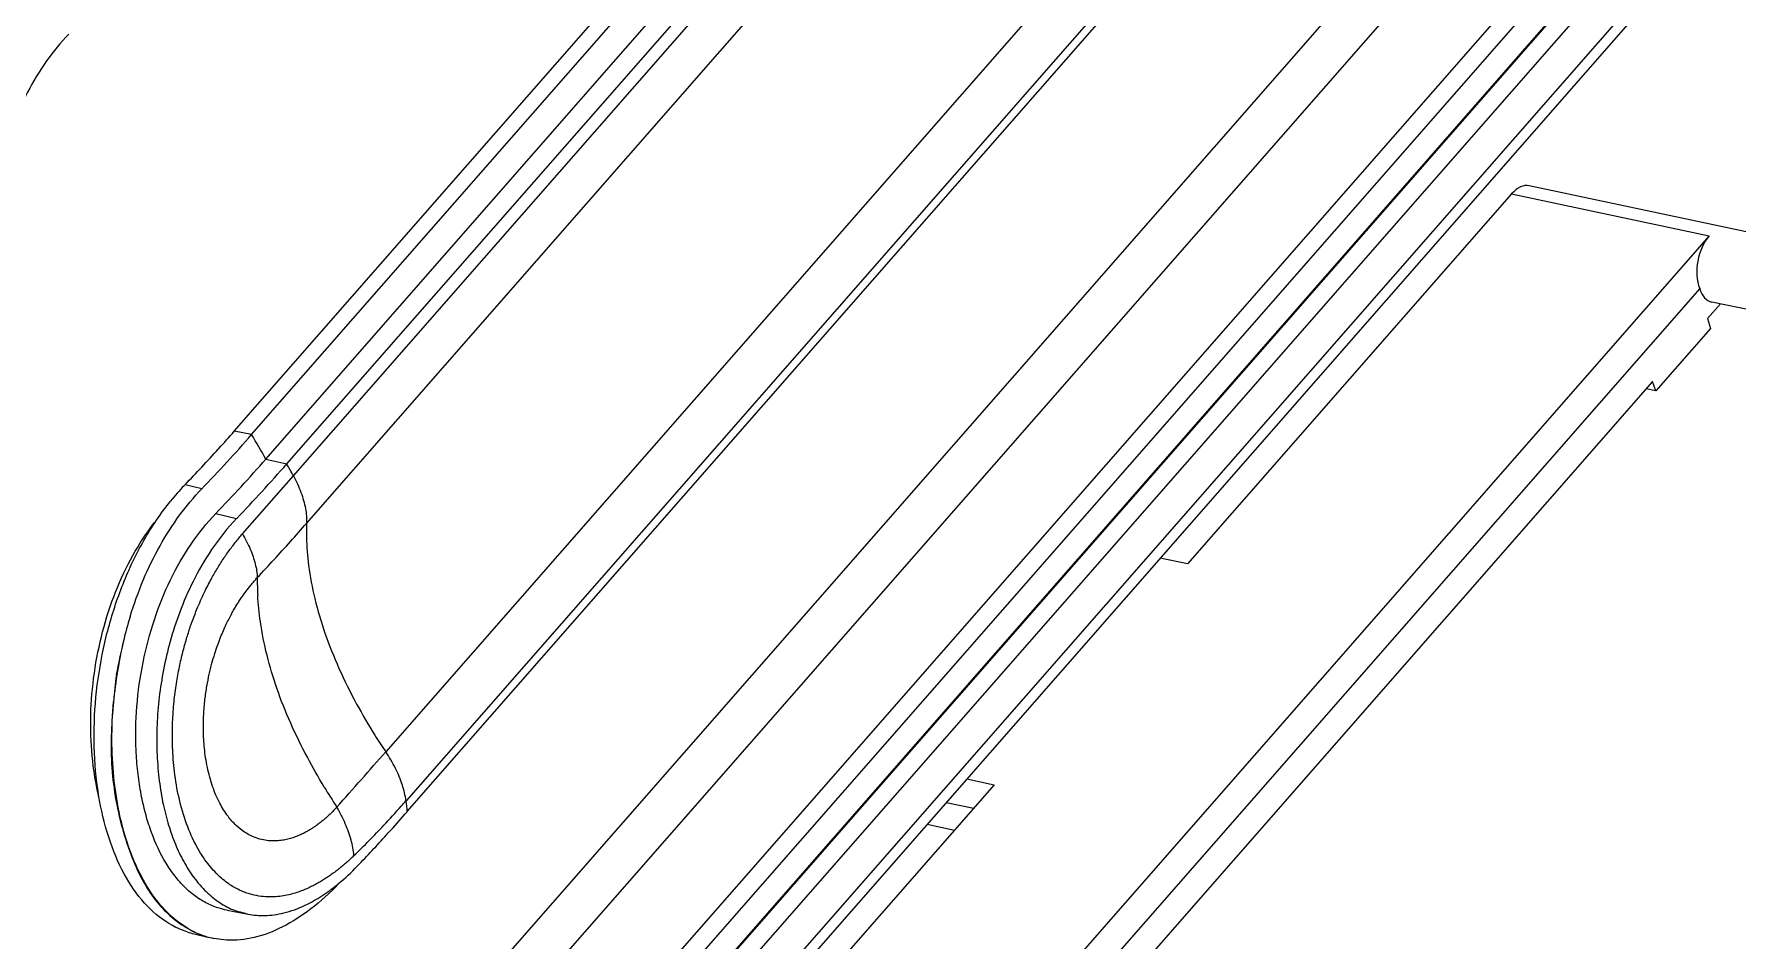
# Model space of a CAD drawing. Header units: millimetres. Extents: x 1786 to 4177, y -2705 to -1639.
# Drawn here: x 3492.5 to 3549.7, y -1789 to -1758.6 of the extents above; entities that cross this region are included whole.
import ezdxf

# ---------------------------------------------------------------- set-up
doc = ezdxf.new("R2010")
doc.units = ezdxf.units.MM
doc.layers.add('02___PRT_ALL_AXES', color=7, linetype='Continuous')
doc.layers.add('06___PRT_ALL_SURFS', color=7, linetype='Continuous')

# ---------------------------------------------------------------- blocks, each defined once
blk = doc.blocks.new('*u190')
at = {"color": 7, "linetype": 'Continuous'}
for p, q in [((-2.066, -27.593, 0), (54.988, 37.612, 0)), ((-1.379, -27.728, 0), (55.675, 37.477, 0)), ((-0.818, -28.698, 0), (56.236, 36.507, 0)), ((0.008, -28.886, 0), (57.062, 36.319, 0)), ((0.268, -29.357, 0), (57.322, 35.848, 0)), ((0.79, -31.239, 0), (57.843, 33.966, 0)), ((60.969, 24.939, 0), (3.915, -40.266, 0)), ((61.771, 22.997, 0), (4.718, -42.208, 0)), ((4.769, -42.635, 0), (61.823, 22.57, 0)), ((7.449, -57.4, 0), (64.503, 7.805, 0)), ((65.284, 7.639, 0), (8.23, -57.565, 0)), ((9.294, -57.791, 0), (66.348, 7.414, 0)), ((10.072, -57.956, 0), (67.125, 7.249, 0)), ((67.26, 5.443, 0), (10.206, -59.762, 0)), ((66.957, 4.475, 0), (9.903, -60.73, 0)), ((54.13, 1.021, 0), (5.978, -54.011, 0)), ((48.389, -18.214, 0), (35.592, -32.84, 0)), ((48.389, -18.214, 0), (56.192, -19.869, 0)), ((56.192, -19.869, 0), (12.301, -70.03, 0)), ((55.816, -21.957, 0), (12.17, -71.839, 0)), ((56.64, -22.561, 0), (56.13, -23.145, 0)), ((56.244, -23.53, 0), (54.08, -26.003, 0)), ((56.13, -23.145, 0), (56.244, -23.53, 0)), ((53.957, -25.629, 0), (12.569, -72.93, 0)), ((54.08, -26.003, 0), (53.7, -25.922, 0)), ((54.08, -26.003, 0), (53.957, -25.629, 0)), ((-1.379, -27.728, 0), (-2.066, -27.593, 0)), ((-2.697, -28.302, 0), (-2.673, -28.276, 0)), ((-0.818, -28.698, 0), (0.008, -28.886, 0)), ((-1.741, -31.654, 0), (0.268, -29.358, 0)), ((-3.35, -29.874, 0), (-4.009, -29.709, 0)), ((-2.798, -30.854, 0), (-1.971, -31.043, 0)), ((35.592, -32.84, 0), (34.508, -32.61, 0)), ((27.953, -41.57, 0), (13.581, -57.996, 0)), ((26.869, -41.34, 0), (27.953, -41.57, 0)), ((26.056, -42.27, 0), (27.14, -42.5, 0)), ((4.09, -43.398, 0), (4.127, -43.358, 0)), ((25.299, -43.135, 0), (26.383, -43.365, 0)), ((-2.345, -46.532, 0), (-1.521, -46.689, 0)), ((-3.655, -47.466, 0), (-3.11, -47.593, 0)), ((-2.915, -47.639, 0), (-2.89, -47.644, 0)), ((-2.372, -47.712, 0), (-2.89, -47.644, 0))]:
    blk.add_line(p, q, dxfattribs=at)
for centre, radius, start, end in [((-46.457, 11.252, 0), 58.988, 317.92399, 318.81243), ((-47.429, 12.585, 0), 61.202, 316.07329, 318.80137), ((-45.301, -53.771, 0), 51.063, 29.40832, 30.66553), ((-48.253, 12.883, 0), 61.413, 316.09003, 317.88488), ((-47.096, 11.814, 0), 61.505, 316.07329, 318.80137), ((-47.03, 12.291, 0), 62.515, 316.11843, 318.80179), ((-44.26, -53.576, 0), 50.688, 28.54232, 29.15085), ((3.043, -36.5, 0), 9.791, 136.42272, 141.15264), ((5.227, -38.691, 0), 12.883, 135.79852, 136.0617), ((9.829, -31.589, 0), 9.046, 177.78149, 181.32492), ((10.088, -33.464, 0), 11.244, 179.58398, 183.11305), ((9.022, -39.582, 0), 15.899, 162.97718, 166.58464), ((9.784, -39.765, 0), 16.683, 166.57772, 174.93704), ((13.615, -40.831, 0), 20.657, 166.22072, 169.94034), ((10.636, -39.552, 0), 17.515, 172.35966, 175.87887), ((23.998, -26.731, 0), 24.217, 212.1432, 213.97928), ((-306.685, 231.784, 0), 412.899, 318.38049, 318.78534), ((25.507, -27.143, 0), 28.066, 211.14947, 213.06438), ((-22.704, -18.217, 0), 36.434, 318.37267, 318.81894), ((-20.974, -45.523, 0), 25.905, 6.40122, 7.35339), ((-22.871, -18.067, 0), 36.659, 316.78591, 318.37125), ((-41.234, -2.38, 0), 61.129, 317.90555, 318.81235), ((-22.955, -17.989, 0), 36.774, 314.15784, 316.78615), ((-42.975, -0.799, 0), 63.481, 316.3279, 317.85096), ((-3.368, -38.165, 0), 8.653, 312.84856, 314.18018), ((-44.101, 0.268, 0), 65.032, 316.14047, 316.33286), ((-2.876, -44.163, 0), 3.393, 252.02367, 256.73171), ((-2.148, -44.269, 0), 3.459, 240.01609, 244.70911), ((-2.187, -44.355, 0), 3.364, 244.68198, 253.43219), ((-2.204, -44.403, 0), 3.312, 253.47921, 258.05217)]:
    blk.add_arc(centre, radius, start, end, dxfattribs=at)
for centre, major_axis, ratio, start_param, end_param in [((48.745, -19.353, 0), (0.353, 1.458), 0.559677, 0.016162, 0.8202), ((56.631, -21.026, 0), (0.266, 1.477), 0.600588, 7.068769, 8.639565), ((56.631, -21.026, 0), (0.353, 1.458), 0.559677, -3.892189, -3.125694)]:
    blk.add_ellipse(centre, major_axis=major_axis, ratio=ratio, start_param=start_param, end_param=end_param, dxfattribs=at)
for points, start_tangent, end_tangent in [([(-8.605, -11.893, 0), (-9.476, -12.955, 0), (-10.228, -14.188, 0), (-10.84, -15.558, 0), (-11.305, -17.027, 0), (-11.614, -18.557, 0), (-11.757, -20.11, 0), (-11.731, -21.646, 0), (-11.536, -23.095, 0), (-11.197, -24.352, 0)], (-0.692886, -0.721047), (0.327215, -0.94495)), ([(0.268, -29.357, 0), (0.569, -30.016, 0), (0.745, -30.651, 0), (0.79, -31.239, 0)], (0.477818, -0.878459), (-0.039632, -0.999214)), ([(-6.18, -34.927, 0), (-5.652, -33.463, 0), (-4.998, -32.125, 0), (-4.226, -30.919, 0), (-3.35, -29.874, 0)], (0.293109, 0.956079), (0.694658, 0.71934)), ([(-3.923, -47.391, 0), (-4.51, -47.138, 0), (-5.486, -46.385, 0), (-6.324, -45.257, 0), (-6.956, -43.846, 0), (-7.383, -42.193, 0), (-7.587, -40.31, 0), (-7.549, -38.353, 0), (-7.28, -36.425, 0), (-6.789, -34.549, 0), (-6.07, -32.745, 0), (-5.14, -31.115, 0), (-4.582, -30.359, 0)], (-0.951229, 0.308485), (0.627854, 0.778331)), ([(-2.345, -46.532, 0), (-2.772, -46.418, 0), (-3.244, -46.206, 0), (-3.692, -45.908, 0), (-4.111, -45.526, 0), (-4.497, -45.062, 0), (-4.842, -44.529, 0), (-5.39, -43.296, 0), (-5.598, -42.604, 0), (-5.761, -41.857, 0), (-5.877, -41.052, 0), (-5.942, -40.209, 0), (-5.911, -38.473, 0), (-5.668, -36.733, 0), (-5.221, -35.047, 0), (-4.584, -33.472, 0), (-3.769, -32.058, 0), (-2.798, -30.854, 0)], (-0.982443, 0.186566), (0.69343, 0.720524)), ([(-7.409, -42.078, 0), (-7.635, -40.83, 0), (-7.736, -39.229, 0), (-7.645, -37.571, 0), (-7.363, -35.925, 0), (-6.897, -34.332, 0), (-6.258, -32.852, 0), (-5.457, -31.527, 0), (-5.217, -31.202, 0)], (-0.236153, 0.971716), (0.612063, 0.790809)), ([(-1.971, -31.043, 0), (-2.96, -32.275, 0), (-3.695, -33.539, 0), (-4.222, -34.752, 0), (-4.598, -35.913, 0), (-4.86, -37.026, 0), (-5.029, -38.11, 0), (-5.115, -39.191, 0), (-5.119, -40.265, 0), (-5.041, -41.302, 0), (-4.894, -42.24, 0), (-4.688, -43.071, 0), (-4.429, -43.825, 0), (-4.109, -44.522, 0), (-3.712, -45.166, 0), (-3.236, -45.735, 0), (-2.707, -46.184, 0), (-2.137, -46.501, 0), (-1.528, -46.687, 0), (-1.521, -46.689, 0)], (-0.692872, -0.721061), (0.982486, -0.186337)), ([(-1.155, -33.382, 0), (-0.495, -32.672, 0), (0.153, -31.957, 0), (0.79, -31.238, 0)], (0.686234, 0.727381), (0.658519, 0.752564)), ([(2.517, -44.51, 0), (2.366, -44.646, 0), (2.21, -44.78, 0), (2.051, -44.91, 0), (1.888, -45.035, 0), (1.722, -45.155, 0), (1.556, -45.267, 0), (1.395, -45.368, 0), (1.23, -45.464, 0), (1.048, -45.562, 0), (0.851, -45.657, 0), (0.637, -45.747, 0), (0.406, -45.831, 0), (0.153, -45.904, 0), (-0.122, -45.962, 0), (-0.421, -45.998, 0), (-0.745, -46.005, 0), (-1.093, -45.972, 0), (-1.467, -45.886, 0), (-1.865, -45.732, 0), (-2.286, -45.487, 0), (-2.721, -45.126, 0), (-3.162, -44.619, 0), (-3.601, -43.911, 0), (-3.99, -42.998, 0), (-4.277, -41.96, 0), (-4.442, -40.923, 0), (-4.506, -39.971, 0), (-4.5, -39.091, 0), (-4.443, -38.288, 0), (-4.349, -37.564, 0), (-4.231, -36.912, 0), (-4.096, -36.326, 0), (-3.951, -35.802, 0), (-3.802, -35.334, 0), (-3.652, -34.915, 0), (-3.503, -34.542, 0), (-3.358, -34.208, 0), (-3.217, -33.908, 0), (-3.081, -33.637, 0), (-2.95, -33.393, 0), (-2.827, -33.176, 0), (-2.703, -32.969, 0), (-2.571, -32.759, 0), (-2.434, -32.554, 0), (-2.297, -32.356, 0), (-2.157, -32.167, 0), (-2.018, -31.987, 0), (-1.878, -31.816, 0), (-1.741, -31.654, 0)], (-0.733216, -0.679996), (0.658722, 0.752386)), ([(-1.741, -31.654, 0), (-1.434, -32.262, 0), (-1.237, -32.844, 0), (-1.155, -33.382, 0)], (0.504185, -0.863596), (0.044249, -0.999021)), ([(0.786, -31.798, 0), (0.871, -32.9, 0), (1.115, -34.214, 0), (1.516, -35.575, 0), (2.069, -36.969, 0), (2.768, -38.379, 0), (3.492, -39.616, 0)], (0.022411, -0.999749), (0.53199, -0.846751)), ([(1.986, -42.455, 0), (1.882, -42.567, 0), (1.773, -42.677, 0), (1.661, -42.785, 0), (1.545, -42.889, 0), (1.427, -42.99, 0), (1.306, -43.086, 0), (1.184, -43.177, 0), (1.066, -43.258, 0), (0.946, -43.336, 0), (0.811, -43.415, 0), (0.666, -43.492, 0), (0.508, -43.565, 0), (0.337, -43.634, 0), (0.15, -43.695, 0), (-0.054, -43.745, 0), (-0.276, -43.78, 0), (-0.516, -43.793, 0), (-0.775, -43.776, 0), (-1.054, -43.72, 0), (-1.35, -43.613, 0), (-1.663, -43.44, 0), (-1.986, -43.182, 0), (-2.313, -42.817, 0), (-2.637, -42.304, 0), (-2.922, -41.64, 0), (-3.128, -40.884, 0), (-3.244, -40.128, 0), (-3.285, -39.433, 0), (-3.273, -38.791, 0), (-3.223, -38.204, 0), (-3.147, -37.674, 0), (-3.053, -37.197, 0), (-2.948, -36.77, 0), (-2.836, -36.387, 0), (-2.72, -36.045, 0), (-2.605, -35.74, 0), (-2.491, -35.467, 0), (-2.38, -35.224, 0), (-2.272, -35.006, 0), (-2.168, -34.809, 0), (-2.069, -34.631, 0), (-1.975, -34.474, 0), (-1.881, -34.324, 0), (-1.781, -34.172, 0), (-1.678, -34.024, 0), (-1.574, -33.882, 0), (-1.469, -33.747, 0), (-1.364, -33.618, 0), (-1.259, -33.496, 0), (-1.155, -33.382, 0)], (-0.673495, -0.739191), (0.681702, 0.73163)), ([(1.488, -41.661, 0), (0.821, -40.487, 0), (-0.386, -37.749, 0), (-1.034, -35.129, 0), (-1.139, -34.074, 0)], (-0.516918, 0.856035), (-0.054189, 0.998531)), ([(-6.834, -38.293, 0), (-6.92, -39.488, 0), (-6.91, -40.741, 0), (-6.767, -42.032, 0), (-6.485, -43.299, 0), (-6.096, -44.459, 0), (-5.635, -45.44, 0), (-5.113, -46.215, 0), (-4.526, -46.812, 0), (-3.877, -47.264, 0)], (-0.109678, -0.993967), (0.873446, -0.48692)), ([(-3.876, -47.264, 0), (-4.625, -46.7, 0), (-5.291, -45.923, 0), (-5.848, -44.969, 0), (-6.287, -43.874, 0), (-6.614, -42.643, 0), (-6.822, -41.269, 0), (-6.897, -39.798, 0), (-6.834, -38.293, 0)], (-0.866199, 0.499699), (0.088134, 0.996109)), ([(4.718, -42.208, 0), (4.574, -41.582, 0), (4.304, -40.928, 0), (3.916, -40.267, 0)], (-0.127964, 0.991779), (-0.558923, 0.82922)), ([(2.663, -44.371, 0), (2.547, -43.758, 0), (2.319, -43.112, 0), (1.986, -42.455, 0)], (-0.099347, 0.995053), (-0.502774, 0.864418)), ([(2.05, -45.481, 0), (2.79, -44.792, 0)], (0.771532, 0.636191), (0.692892, 0.721042)), ([(2.057, -45.488, 0), (0.958, -46.479, 0), (-0.165, -47.194, 0), (-1.282, -47.61, 0), (-2.372, -47.712, 0)], (-0.692708, -0.721218), (-0.998502, 0.05472)), ([(-1.521, -46.689, 0), (-0.86, -46.741, 0), (-0.114, -46.639, 0), (0.73, -46.337, 0), (1.703, -45.751, 0), (2.05, -45.481, 0)], (0.982486, -0.186337), (0.771532, 0.636191)), ([(-3.877, -47.264, 0), (-3.543, -47.435, 0)], (0.866154, -0.499777), (0.912713, -0.408601)), ([(-3.543, -47.435, 0), (-3.209, -47.563, 0)], (0.912713, -0.408601), (0.953225, -0.302263))]:
    blk.add_spline(points, degree=3, dxfattribs=dict(at, start_tangent=start_tangent, end_tangent=end_tangent))
at = {"layer": '02___PRT_ALL_AXES', "color": 7, "linetype": 'Continuous'}
for p, q in [((58.587, -19.907, 0), (49.085, -17.892, 0)), ((57.964, -22.842, 0), (56.291, -22.487, 0))]:
    blk.add_line(p, q, dxfattribs=at)
at = {"layer": '06___PRT_ALL_SURFS', "color": 7, "linetype": 'Continuous'}
for p, q in [((65.65, 6.675, 0), (8.596, -58.529, 0)), ((50.34, -0.701, 0), (5.331, -52.141, 0))]:
    blk.add_line(p, q, dxfattribs=at)
blk = doc.blocks.new('*u349')
at = {"xscale": 0.849999999999909, "yscale": 0.849999999999909, "zscale": 0.85}
blk.add_blockref('*u190', (-91.466, 150.143), dxfattribs=at)

msp = doc.modelspace()

# ---------------------------------------------------------------- block references
msp.add_blockref('*u349', (3592.438, -1898.608))

doc.saveas('drawing.dxf')
